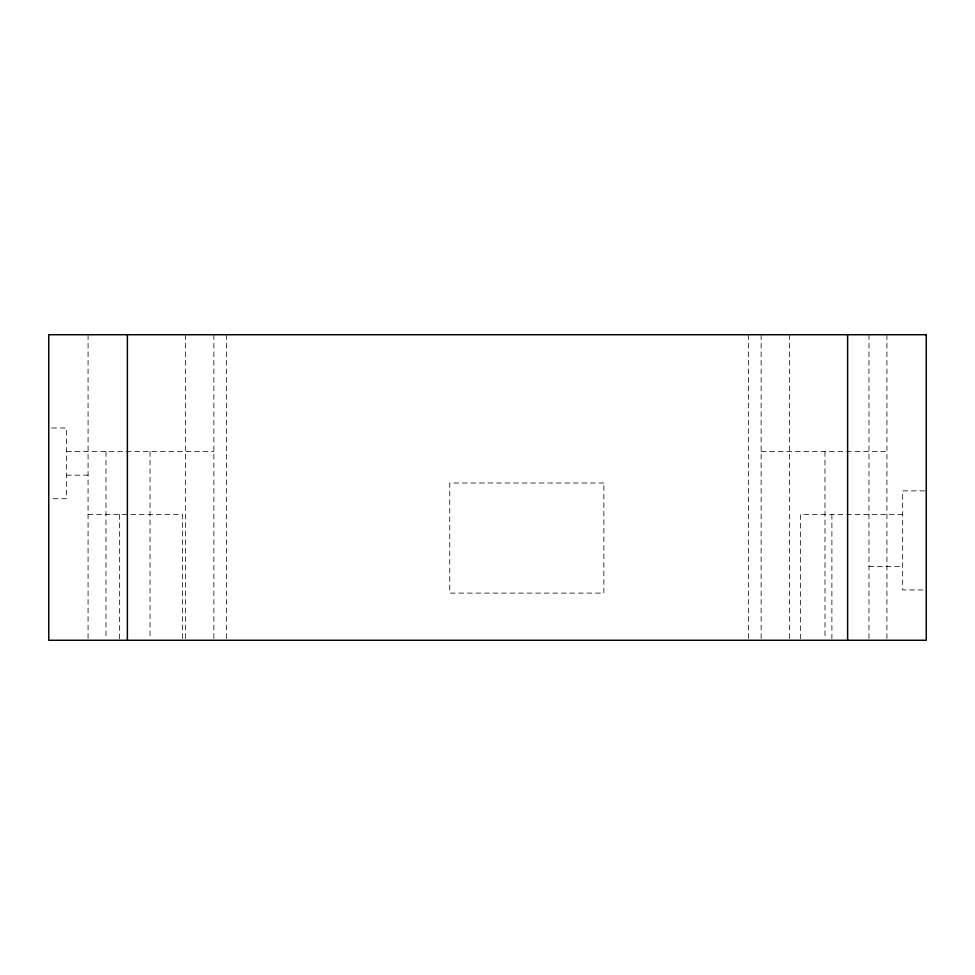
<?xml version="1.0" encoding="UTF-8"?>
<svg xmlns="http://www.w3.org/2000/svg" width="975" height="975" viewBox="0 0 975 975"><rect width="100%" height="100%" fill="white"/><g stroke="black" fill="none" stroke-linecap="round" stroke-linejoin="round"><path stroke-width="0.73" stroke-dasharray="4.88 3.66" d="M51.699 427.976L66.446 427.976L66.446 498.749L51.699 498.749M66.446 451.571L213.866 451.571M761.134 451.571L886.933 451.571M66.446 475.154L88.067 475.154M924.775 490.876L902.667 490.876L902.667 589.948L924.775 589.948M88.067 514.471L182.423 514.471L182.423 638.759M902.667 514.471L800.438 514.471L800.438 638.759M868.969 566.365L902.667 566.365M886.933 334.73L886.933 638.759M868.969 334.73L868.969 638.759M831.894 514.471L831.894 638.759M824.972 451.571L825.008 638.759M789.433 334.73L789.433 638.759M761.134 334.73L761.134 638.759M748.544 334.73L748.544 638.759M226.456 334.73L226.456 638.759M213.866 334.73L213.866 638.759M185.567 334.73L185.567 638.759M150.028 451.571L150.028 638.759M119.511 514.471L119.511 638.759M105.995 451.571L105.995 638.759M88.067 334.73L88.067 638.759M603.866 483.015L449.755 483.015L449.755 593.105L603.866 593.105L603.866 483.015"/><path stroke-width="1.46" d="M847.616 334.73L847.616 640.27M127.384 334.73L127.384 640.27M926.25 334.73L48.75 334.73L48.75 640.27L926.25 640.27L926.25 334.73"/></g></svg>
